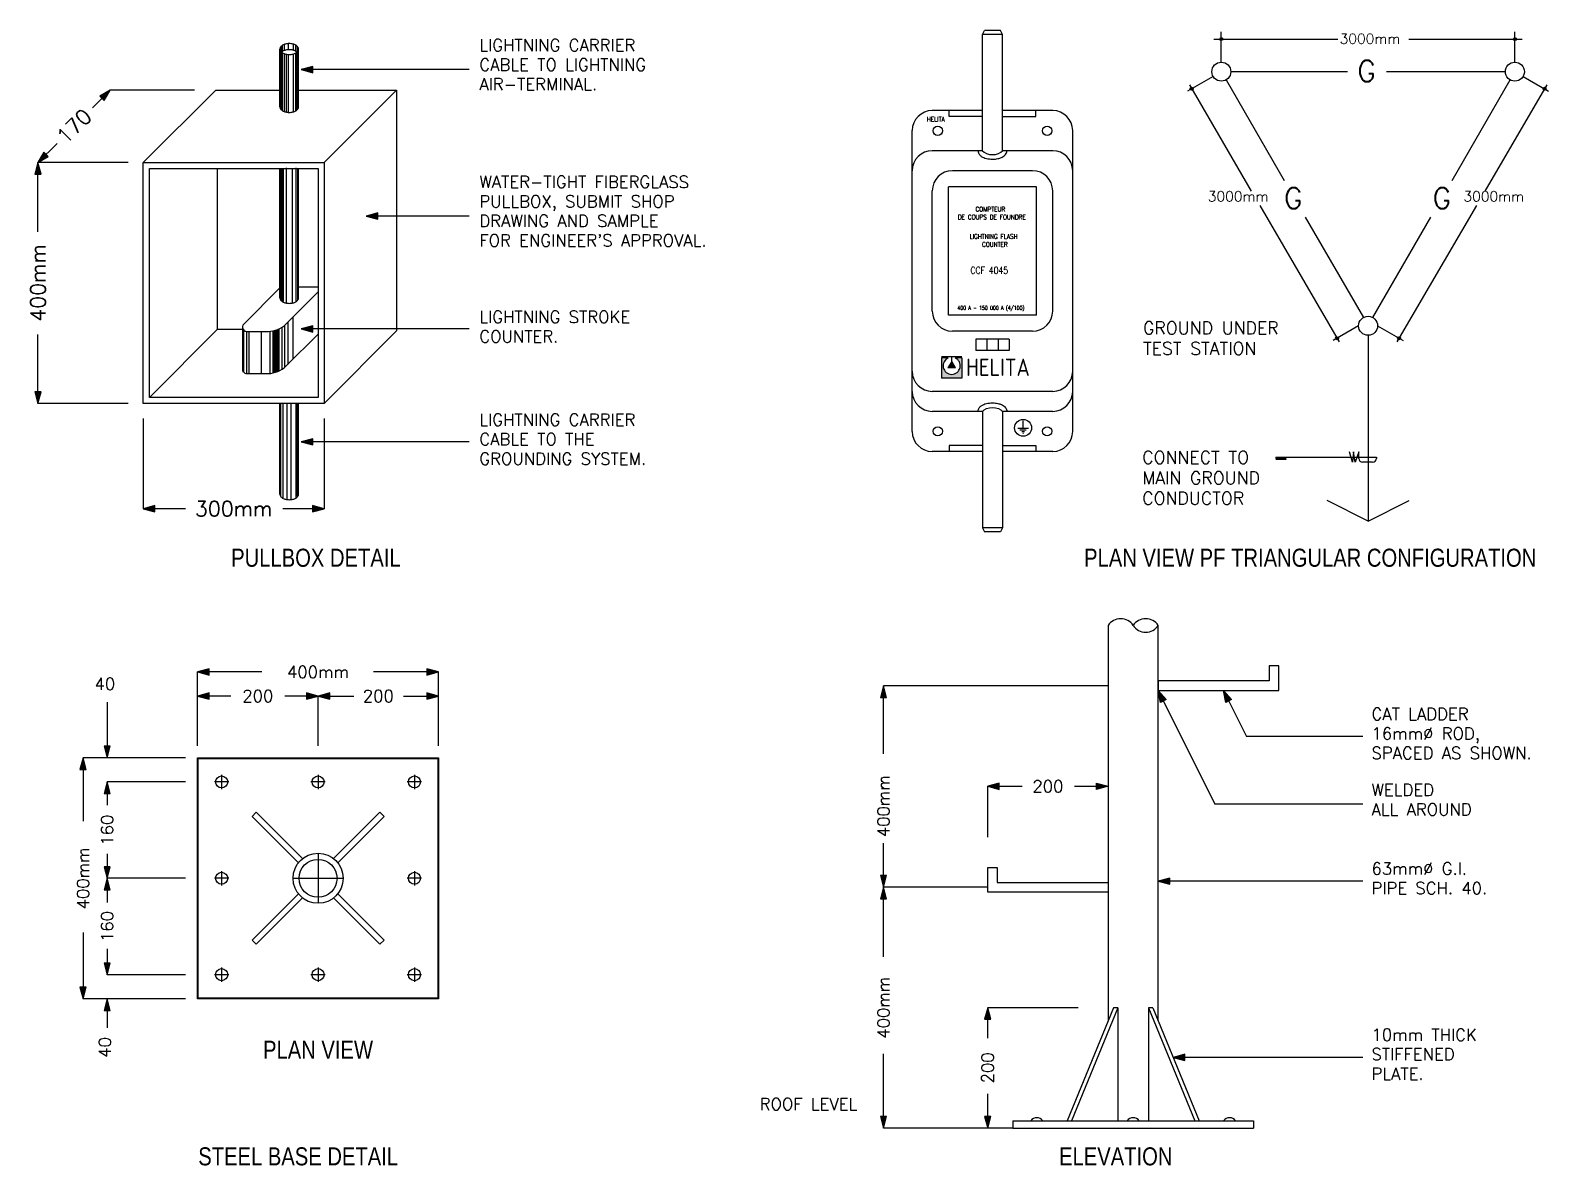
# Model space of a CAD drawing. Header units: inches. Extents: x 43476 to 109388, y -366 to 63191.
# Drawn here: x 43476 to 68677, y 43618 to 62469 of the extents above; entities that cross this region are included whole.
import ezdxf
from ezdxf.enums import TextEntityAlignment as Align

# ---------------------------------------------------------------- set-up
doc = ezdxf.new("R2010")
doc.units = ezdxf.units.IN
doc.header["$MEASUREMENT"] = 0
doc.layers.get('0').update_dxf_attribs({"true_color": 0xc2ced6})
for name, color, linetype in [('4', 4, 'Continuous'), ('COUT', 4, 'Continuous'), ('DETAIL', 7, 'Continuous'), ('HATCH', 8, 'Continuous'), ('KIDLAT', 1, 'Continuous'), ('OBJECT', 7, 'Continuous'), ('PT', 7, 'Continuous')]:
    doc.layers.add(name, color=color, linetype=linetype)
doc.layers.add('text', color=2, linetype='Continuous', lineweight=0)
doc.styles.add('BOLD', font='sanss___.ttf')
doc.styles.add('RomanS', font='romans.shx')
doc.styles.add('style1', font='architxt.shx')

msp = doc.modelspace()

# ---------------------------------------------------------------- hatches: boundary and pattern name
at = {"layer": 'text'}
for points in [[(58709.7, 57029.7), (58601.9, 57029.7), (58601.9, 56696.1), (58935.5, 56696.1), (58935.5, 57029.7), (58827.7, 57029.7, -4.6194093)], [(58768.7, 56971.6), (58706.5, 56864), (58830.9, 56864)]]:
    msp.add_hatch(color=3, dxfattribs=at).paths.add_polyline_path(points)

# ---------------------------------------------------------------- linework, layer by layer
at = {"color": 3}
for p, q in [((60111.7, 60138.1), (58779.7, 60138.1)), ((58446.7, 57807.1), (58446.7, 59805.1)), ((60178.3, 59871.7), (58713.1, 59871.7)), ((58713.1, 57740.5), (58713.1, 59871.7)), ((60178.3, 57740.5), (60178.3, 59871.7)), ((60444.7, 57807.1), (60444.7, 59805.1)), ((60178.3, 57740.5), (58713.1, 57740.5)), ((60111.7, 57474.1), (58779.7, 57474.1))]:
    msp.add_line(p, q, dxfattribs=at)
for centre, start, end in [((58779.7, 59805.1), 90, 180), ((60111.7, 59805.1), 0, 90), ((58779.7, 57807.1), 180, 270), ((60111.7, 57807.1), 270, 0)]:
    msp.add_arc(centre, 333, start, end, dxfattribs=at)
at = {"layer": '4'}
for p, q in [((59279.2, 61137.1), (58446.7, 61137.1)), ((58725.8, 61037.2), (58725.8, 61137.1)), ((59279.2, 61037.2), (58725.8, 61037.2)), ((60444.7, 61137.1), (59612.2, 61137.1)), ((59612.2, 61037.2), (60165.6, 61037.2)), ((60165.6, 61037.2), (60165.6, 61137.1)), ((58113.7, 55809.1), (58113.7, 60804.1)), ((60777.7, 55809.1), (60777.7, 60804.1)), ((59279.2, 60471.1), (58446.7, 60471.1)), ((60444.7, 60471.1), (59612.2, 60471.1)), ((59167.7, 57340), (59167.7, 57154.6)), ((59353, 57340), (59167.7, 57340)), ((59538.3, 57340), (59353, 57340)), ((59353, 57340), (59353, 57154.6)), ((59723.7, 57340), (59538.3, 57340)), ((59538.3, 57340), (59538.3, 57154.6)), ((59723.7, 57340), (59723.7, 57154.6)), ((59353, 57154.6), (59167.7, 57154.6)), ((59538.3, 57154.6), (59353, 57154.6)), ((59723.7, 57154.6), (59538.3, 57154.6)), ((60444.7, 56475.1), (58446.7, 56475.1)), ((59279.2, 56142.1), (58446.7, 56142.1)), ((60444.7, 56142.1), (59612.2, 56142.1)), ((59279.2, 55476.1), (58446.7, 55476.1)), ((59279.2, 55576), (58725.8, 55576)), ((59612.2, 55576), (60165.6, 55576)), ((60444.7, 55476.1), (59612.2, 55476.1)), ((60165.6, 55576), (60165.6, 55476.1))]:
    msp.add_line(p, q, dxfattribs=at)
for centre, start, end in [((58446.7, 60804.1), 90, 180), ((60444.7, 60804.1), 0, 90), ((58446.7, 60138.1), 90, 180), ((60444.7, 60138.1), 0, 90), ((58446.7, 56808.1), 180, 270), ((60444.7, 56808.1), 270, 0), ((58446.7, 56475.1), 180, 270), ((60444.7, 56475.1), 270, 0), ((58446.7, 55809.1), 180, 270), ((60444.7, 55809.1), 270, 0)]:
    msp.add_arc(centre, 333, start, end, dxfattribs=at)
for points in [[(59208, 60471.1), (59208, 60470.3), (59208, 60469.5), (59208, 60468.4), (59208, 60468), (59208, 60467.5), (59208, 60457.1), (59209.7, 60446.7), (59216, 60427.7), (59220.4, 60419.1), (59230.6, 60404), (59236.3, 60397.4), (59253.7, 60380.7), (59266.1, 60372.4), (59292.5, 60358.3), (59306.5, 60352.7), (59335.9, 60343.3), (59351.4, 60339.6), (59401.5, 60330.9), (59438, 60329), (59501.4, 60332.7), (59528.5, 60336.7), (59572, 60348), (59589.2, 60354.1), (59617.9, 60368), (59629.7, 60375.2), (59649.3, 60391.3), (59657.4, 60399.5), (59670.2, 60417.6), (59675.2, 60427.1), (59682, 60448.1), (59683.7, 60459.6), (59683.3, 60471.1)], [(59208, 56142.1), (59208, 56142.9), (59208, 56143.7), (59208, 56144.9), (59208, 56145.3), (59208, 56145.7), (59208, 56156.1), (59209.7, 56166.5), (59216, 56185.5), (59220.4, 56194.1), (59230.6, 56209.2), (59236.3, 56215.8), (59253.7, 56232.5), (59266.1, 56240.8), (59292.5, 56254.9), (59306.5, 56260.5), (59335.9, 56269.9), (59351.4, 56273.6), (59401.5, 56282.3), (59438, 56284.3), (59501.4, 56280.5), (59528.5, 56276.5), (59572, 56265.2), (59589.2, 56259.1), (59617.9, 56245.2), (59629.7, 56238), (59649.3, 56221.9), (59657.4, 56213.7), (59670.2, 56195.6), (59675.2, 56186.2), (59682, 56165.1), (59683.7, 56153.6), (59683.3, 56142.1)]]:
    msp.add_open_spline(points, degree=3, knots=[6.2678098, 6.2678098, 6.2678098, 6.2678098, 6.2779301, 6.2779301, 6.2831853, 6.2831853, 6.2831853, 6.4184835, 6.4184835, 6.5537816, 6.5537816, 6.6890798, 6.6890798, 6.9437863, 6.9437863, 7.1984929, 7.1984929, 7.4531994, 7.4531994, 7.9949555, 7.9949555, 8.416694, 8.416694, 8.7211852, 8.7211852, 8.9588481, 8.9588481, 9.1416026, 9.1416026, 9.2916515, 9.2916515, 9.4401493, 9.4401493, 9.4401493, 9.4401493], dxfattribs=at)
at = {"layer": 'COUT'}
for p, q in [((65419.2, 55298.3), (65371.2, 55469.3)), ((65437.2, 55469.3), (65419.2, 55298.3)), ((65467.3, 55298.3), (65437.2, 55469.3)), ((65525.2, 55468.4), (65467.3, 55298.3)), ((65525.2, 55361.5), (65525.2, 55468.4)), ((65755.1, 55297.3), (65589.3, 55297.3)), ((65819.3, 55382.8), (65819.3, 55361.5))]:
    msp.add_line(p, q, dxfattribs=at)
for points in [[(63121.8, 62324), (65177.3, 62324)], [(63244.2, 61941.1), (63244.2, 62444.9)], [(66356.1, 62324), (68238.6, 62324)], [(68116.6, 61941.1), (68116.6, 62444.9)], [(63107.3, 61704), (62683.6, 61459.4)], [(62714.7, 61562.1), (63741.3, 59801.3)], [(68646, 61562.1), (67619.4, 59801.3)], [(68253.5, 61704), (68677.2, 61459.4)], [(63882.6, 59559), (65202.1, 57295.9)], [(67478.1, 59559), (66158.6, 57295.9)], [(65522.3, 57563.4), (65098.7, 57318.7)], [(65838.4, 57563.4), (66262.1, 57318.7)], [(64146.5, 55382.8), (65819.3, 55382.8)]]:
    msp.add_lwpolyline(points, dxfattribs=at)
for centre in [(63244.2, 62324), (68116.6, 62324), (62751.7, 61498.7), (68609.1, 61498.7), (65166.1, 57357.7), (66194.7, 57357.7)]:
    msp.add_circle(centre, 25.2, dxfattribs=at)
for centre, start, end in [((65589.3, 55361.5), 180, 270), ((65755.1, 55361.5), 270, 0)]:
    msp.add_arc(centre, 64.2, start, end, dxfattribs=at)
at = {"layer": 'DETAIL'}
for points in [[(65336.7, 61783), (63402.2, 61783)], [(67958.6, 61783), (65985.1, 61783)], [(63323.2, 61646.1), (64287, 59976.8)], [(67073.8, 59976.8), (68037.6, 61646.1)], [(64637.6, 59369.6), (65601.4, 57700.2)], [(65759.4, 57700.2), (66723.2, 59369.6)], [(65680.4, 57405.3), (65680.4, 54320.7)], [(65680.4, 54320.7), (65000.2, 54661.6)], [(65680.4, 54320.7), (66360.6, 54661.6)]]:
    msp.add_lwpolyline(points, dxfattribs=at)
for centre in [(63244.2, 61783), (68116.6, 61783), (65680.4, 57563.4)]:
    msp.add_circle(centre, 158, dxfattribs=at)
at = {"layer": 'HATCH', "color": 3}
for p, q in [((58709.7, 57029.7), (58601.9, 57029.7)), ((58601.9, 57029.7), (58601.9, 56696.1)), ((58935.5, 57029.7), (58827.7, 57029.7)), ((58935.5, 57029.7), (58935.5, 56696.1)), ((58935.5, 56696.1), (58601.9, 56696.1)), ((59953.9, 55865.5), (59953.9, 55984)), ((59865.9, 55865.5), (60041.8, 55865.5)), ((59901.6, 55837), (60006.1, 55837)), ((59931.3, 55806.2), (59976.4, 55806.2)), ((59947.9, 55782.5), (59959.8, 55782.5))]:
    msp.add_line(p, q, dxfattribs=at)
at = {"layer": 'HATCH'}
msp.add_line((58725.8, 55576), (58725.8, 55476.1), dxfattribs=at)
at = {"layer": 'HATCH', "color": 3}
for centre, radius in [((58538, 60801.9), 76.9), ((60353.3, 60801.9), 76.9), ((59953.9, 55869.3), 140.2), ((58538, 55811.3), 76.9), ((60353.3, 55811.3), 76.9)]:
    msp.add_circle(centre, radius, dxfattribs=at)
msp.add_arc((58768.7, 56899.9), 142.6, 114.42958, 65.57042, dxfattribs=at)
at = {"layer": 'KIDLAT', "color": 8}
for p, q in [((47760.6, 62146.8), (47760.6, 62248.4)), ((47628.8, 61163.7), (47628.8, 62191.9)), ((47640.5, 61150.2), (47640.5, 62205.3)), ((47658.1, 62117.8), (47658.1, 62219.4)), ((47659.5, 61135.2), (47659.5, 62096.7)), ((47693.2, 62134.7), (47693.2, 62236.3)), ((47693.2, 61119.3), (47693.2, 62080.7)), ((47726.5, 61110.9), (47726.5, 62072.4)), ((47760.6, 61107.2), (47760.6, 62068.6)), ((47844.1, 62137.1), (47844.1, 62238.7)), ((47844.1, 61116.9), (47844.1, 62078.3)), ((47880.7, 62121.4), (47880.7, 62223)), ((47880.7, 61132.6), (47880.7, 62094.1)), ((47889.1, 61137.8), (47889.1, 62099.3)), ((47908.6, 61154.7), (47908.6, 62200.8)), ((47920.3, 61170.2), (47920.3, 62185.4)), ((50761.9, 61817.7), (47972.9, 61817.7)), ((44507.6, 61182.3), (44802.7, 61477.4)), ((46199.1, 61477.4), (44802.7, 61477.4)), ((43600.6, 60275.3), (43917.9, 60592.6)), ((43600.6, 59122.1), (43600.6, 60275.3)), ((45100.6, 60275.3), (43600.6, 60275.3)), ((46582, 57506.7), (46582, 60175.3)), ((47637.4, 57982.7), (47637.4, 60175.3)), ((47659.5, 57964.5), (47659.5, 60175.3)), ((47676.9, 57964.5), (47676.9, 60175.3)), ((47726.5, 57940.2), (47726.5, 60184.8)), ((47828.7, 57942.2), (47828.7, 60175.3)), ((47889.1, 57967.1), (47889.1, 60184.8)), ((47912.7, 57988.8), (47912.7, 60175.3)), ((50761.9, 59386.4), (49050, 59386.4)), ((45450.6, 56375.3), (46582, 57506.7)), ((46582, 57506.7), (46997.7, 57506.7)), ((47005.9, 56793.4), (47005.9, 57493.4)), ((47020.4, 56793.4), (47020.4, 57493.4)), ((47066.3, 56771.3), (47066.3, 57471.3)), ((47109.7, 56776.4), (47109.7, 57476.4)), ((47309, 57475.5), (47309, 56775.5)), ((47448.2, 57472.4), (47448.2, 56779.8)), ((47501.2, 57479.6), (47501.2, 56785.6)), ((47523.9, 57484.8), (47523.9, 56793)), ((47540.2, 57493), (47540.2, 56793)), ((47551.9, 57493), (47551.9, 56793)), ((47568.2, 57493), (47568.2, 56793)), ((47589, 57512.9), (47589, 56812.9)), ((47599.2, 57511.6), (47599.2, 56825.6)), ((47651.9, 57540.5), (47651.9, 56840.5)), ((47693.5, 57570.8), (47693.5, 56870.8)), ((47751.6, 57626.3), (47751.6, 56918.5)), ((47832.7, 57707.4), (47832.7, 57007.4)), ((50761.9, 57511.6), (47972.9, 57511.6)), ((43600.6, 56275.3), (43600.6, 57418.6)), ((45100.6, 56275.3), (43600.6, 56275.3)), ((47633.9, 54726.4), (47633.9, 56275.3)), ((47673.6, 54696.7), (47673.6, 56275.3)), ((47736.4, 54678.5), (47736.4, 56275.3)), ((47805.8, 54678.2), (47805.8, 56275.3)), ((47886, 54711.4), (47886, 56275.3)), ((47909.1, 54736.1), (47909.1, 56275.3)), ((45350.6, 56025.3), (45350.6, 54525.3)), ((48350.6, 56025.3), (48350.6, 54525.3)), ((50761.9, 55636.8), (47972.9, 55636.8)), ((46049.3, 54525.3), (45350.6, 54525.3)), ((48350.6, 54525.3), (47668.4, 54525.3)), ((47315.6, 51816, 1000), (46250.7, 51816, 1000)), ((46250.7, 50589.5, 1000), (46250.7, 51816, 1000)), ((50250.7, 51816, 1000), (49169, 51816, 1000)), ((50250.7, 50589.5, 1000), (50250.7, 51816, 1000)), ((46805.4, 51416, 1000), (46250.7, 51416, 1000)), ((48250.7, 51416, 1000), (47700.9, 51416, 1000)), ((48250.7, 51416, 1000), (48846.2, 51416, 1000)), ((48250.7, 50589.5, 1000), (48250.7, 51416, 1000)), ((49668.8, 51416, 1000), (50250.7, 51416, 1000)), ((57637, 50458.4, 1000), (57637, 51587.2, 1000)), ((61366, 51587.2, 1000), (57637, 51587.2, 1000)), ((62196, 51507.2, 1000), (63134.7, 49620.1, 1000)), ((63282, 51507.2, 1000), (63662.9, 50741.5, 1000)), ((44750, 51313, 1000), (44750, 50389.5, 1000)), ((65594.5, 50741.5, 1000), (63662.9, 50741.5, 1000)), ((44350, 50389.5, 1000), (44350, 49340.5, 1000)), ((46050.7, 50389.5, 1000), (44350, 50389.5, 1000)), ((46050.7, 49989.5, 1000), (44750, 49989.5, 1000)), ((65594.5, 49620.1, 1000), (63134.7, 49620.1, 1000)), ((57637, 48241.4, 1000), (57637, 48975, 1000)), ((44750, 48794.4, 1000), (44750, 48389.5, 1000)), ((44750, 48389.5, 1000), (44750, 47987.5, 1000)), ((46050.7, 48389.5, 1000), (44750, 48389.5, 1000)), ((57637, 47085.6, 1000), (57637, 48241.4, 1000)), ((59366, 48241.4, 1000), (57637, 48241.4, 1000)), ((65594.5, 48342.1, 1000), (62196, 48342.1, 1000)), ((44350, 47489.6, 1000), (44350, 46389.5, 1000)), ((44750, 47221.2, 1000), (44750, 46789.5, 1000)), ((46050.7, 46789.5, 1000), (44750, 46789.5, 1000)), ((46050.7, 46389.5, 1000), (44350, 46389.5, 1000)), ((44750, 46389.5, 1000), (44750, 45905.8, 1000)), ((59366, 45736.1, 1000), (59366, 46241.4, 1000)), ((57637, 44241.4, 1000), (57637, 45476.7, 1000)), ((65594.5, 45415, 1000), (62445.9, 45415, 1000)), ((59366, 44241.4, 1000), (59366, 44811.7, 1000))]:
    msp.add_line(p, q, dxfattribs=at)
at = {"layer": 'KIDLAT'}
for p, q in [((47617.4, 61197.1), (47617.4, 62158.5)), ((47927.4, 61197.1), (47927.4, 62158.5)), ((45350.6, 60275.3), (46552.7, 61477.4)), ((46552.7, 61477.4), (47617.4, 61477.4)), ((47927.4, 61477.4), (49552.7, 61477.4)), ((48350.6, 60275.3), (49552.7, 61477.4)), ((49552.7, 61477.4), (49552.7, 57477.4)), ((47617.4, 58026.3), (47617.4, 60175.3)), ((47927.4, 58026.3), (47927.4, 60175.3)), ((47617.4, 58192.1), (47016.6, 57591.3)), ((47716.6, 57591.3), (48250.6, 58125.3)), ((48250.6, 58206.7), (47927.4, 58206.7)), ((46997.7, 57553), (46997.7, 56831.3)), ((47066.3, 57471.3), (47426.9, 57471.3)), ((47576.9, 57502), (47576.9, 56802)), ((49552.7, 57477.4), (48350.6, 56275.3)), ((47716.6, 56891.3), (48250.6, 57425.3)), ((47066.3, 56771.3), (47426.9, 56771.3)), ((47617.4, 54766.3), (47617.4, 56275.3)), ((47927.4, 54766.3), (47927.4, 56275.3)), ((61366, 52587.2, 1000), (61366, 46025.5, 1000)), ((62196, 46025.5, 1000), (62196, 52587.2, 1000)), ((44750, 49989.5, 1000), (44750, 49605.4, 1000)), ((46770.7, 49989.5, 1000), (46530.7, 49989.5, 1000)), ((46650.7, 50109.5, 1000), (46650.7, 49869.5, 1000)), ((48370.7, 49989.5, 1000), (48130.7, 49989.5, 1000)), ((48250.7, 50109.5, 1000), (48250.7, 49869.5, 1000)), ((49970.7, 49989.5, 1000), (49730.7, 49989.5, 1000)), ((49850.7, 50109.5, 1000), (49850.7, 49869.5, 1000)), ((59366, 49917.2, 1000), (59937.9, 49917.2, 1000)), ((59366, 49071.4, 1000), (59366, 49917.2, 1000)), ((60806.9, 49917.2, 1000), (61366, 49917.2, 1000)), ((47154.7, 49414.8, 1000), (47225.4, 49485.5, 1000)), ((47924.1, 48645.4, 1000), (47154.7, 49414.8, 1000)), ((47994.8, 48716.1, 1000), (47225.4, 49485.5, 1000)), ((48506.7, 48716.1, 1000), (49276, 49485.5, 1000)), ((48577.4, 48645.4, 1000), (49346.7, 49414.8, 1000)), ((49276, 49485.5, 1000), (49346.7, 49414.8, 1000)), ((48250.7, 48804.5, 1000), (48250.7, 47974.5, 1000)), ((46770.7, 48389.5, 1000), (46530.7, 48389.5, 1000)), ((46650.7, 48509.5, 1000), (46650.7, 48269.5, 1000)), ((47835.7, 48389.5, 1000), (48665.7, 48389.5, 1000)), ((49970.7, 48389.5, 1000), (49730.7, 48389.5, 1000)), ((49850.7, 48509.5, 1000), (49850.7, 48269.5, 1000)), ((47924.1, 48133.5, 1000), (47154.7, 47364.2, 1000)), ((47994.8, 48062.8, 1000), (47225.4, 47293.4, 1000)), ((48506.7, 48062.8, 1000), (49276, 47293.4, 1000)), ((48577.4, 48133.5, 1000), (49346.7, 47364.2, 1000)), ((47154.7, 47364.2, 1000), (47225.4, 47293.4, 1000)), ((49346.7, 47364.2, 1000), (49276, 47293.4, 1000)), ((46650.7, 46909.5, 1000), (46650.7, 46669.5, 1000)), ((48250.7, 46909.5, 1000), (48250.7, 46669.5, 1000)), ((49850.7, 46909.5, 1000), (49850.7, 46669.5, 1000)), ((46770.7, 46789.5, 1000), (46530.7, 46789.5, 1000)), ((48370.7, 46789.5, 1000), (48130.7, 46789.5, 1000)), ((49970.7, 46789.5, 1000), (49730.7, 46789.5, 1000)), ((60866, 46241.4, 1000), (59366, 46241.4, 1000)), ((61454.4, 46241.4, 1000), (60685, 44361.4, 1000)), ((61525.1, 46241.4, 1000), (60755.7, 44361.4, 1000)), ((61525.1, 46241.4, 1000), (61454.4, 46241.4, 1000)), ((61525.1, 46241.4, 1000), (61525.1, 44361.4, 1000)), ((62037, 46241.4, 1000), (62037, 44361.4, 1000)), ((62037, 46241.4, 1000), (62806.3, 44361.4, 1000)), ((62107.7, 46241.4, 1000), (62037, 46241.4, 1000)), ((62107.7, 46241.4, 1000), (62877, 44361.4, 1000)), ((59781, 44361.4, 1000), (59781, 44241.4, 1000)), ((59781, 44361.4, 1000), (63781, 44361.4, 1000)), ((63781, 44361.4, 1000), (63781, 44241.4, 1000)), ((59781, 44241.4, 1000), (57637, 44241.4, 1000)), ((59781, 44241.4, 1000), (63781, 44241.4, 1000))]:
    msp.add_line(p, q, dxfattribs=at)
msp.add_lwpolyline([(47772.4, 62068.4, 0.0591746), (47834.6, 62075.8, 0.072727), (47882, 62094.8, 0.1066908), (47917.3, 62127, 0.1559517), (47927.4, 62158.5, 0.1559517), (47917.3, 62190.1, 0.1066908), (47882, 62222.3, 0.072727), (47834.6, 62241.3, 0.0591746), (47772.4, 62248.7, 0.0591746), (47710.1, 62241.3, 0.072727), (47662.8, 62222.3, 0.1066908), (47627.4, 62190.1, 0.1559517), (47617.4, 62158.5, 0.1559517), (47627.4, 62127, 0.1066908), (47662.8, 62094.8, 0.072727), (47710.1, 62075.8, 0.0591746)], format="xyb", close=True, dxfattribs=at)
for points in [[(47899.9, 62107.7, 0.0489624), (47882, 62120.7, 0.072727), (47834.6, 62139.7, 0.0591746), (47772.4, 62147.1, 0.0591746), (47710.1, 62139.7, 0.072727), (47662.8, 62120.7, 0.0489624), (47644.8, 62107.7, 0.0489624)], [(47617.4, 61197.1, 0.1559517), (47627.4, 61165.5, 0.1066908), (47662.8, 61133.3, 0.072727), (47710.1, 61114.3, 0.0591746), (47772.4, 61106.9, 0.0591746), (47834.6, 61114.3, 0.072727), (47882, 61133.3, 0.1066908), (47917.3, 61165.5, 0.1559517), (47927.4, 61197.1)], [(47617.4, 58026.3, 0.1559517), (47627.4, 57994.8, 0.1066908), (47662.8, 57962.6, 0.072727), (47710.1, 57943.6, 0.0591746), (47772.4, 57936.2, 0.0591746), (47834.6, 57943.6, 0.072727), (47882, 57962.6, 0.1066908), (47917.3, 57994.8, 0.1559517), (47927.4, 58026.3)], [(47617.4, 54766.3, 0.1559517), (47627.4, 54734.7, 0.1066908), (47662.8, 54702.5, 0.072727), (47710.1, 54683.5, 0.0591746), (47772.4, 54676.1, 0.0591746), (47834.6, 54683.5, 0.072727), (47882, 54702.5, 0.1066908), (47917.3, 54734.7, 0.1559517), (47927.4, 54766.3)]]:
    msp.add_lwpolyline(points, format="xyb", dxfattribs=at)
for points in [[(47972.9, 61817.7), (48166.1, 61766), (48166.1, 61869.5)], [(44802.7, 61477.4), (44629.5, 61377.4), (44702.7, 61304.2)], [(43600.6, 60275.3), (43548.8, 60082.1), (43652.4, 60082.1)], [(43600.6, 60275.3), (43773.8, 60375.3), (43700.6, 60448.5)], [(45350.6, 60275.3), (48350.6, 60275.3), (48350.6, 56275.3), (45350.6, 56275.3)], [(49050, 59386.4), (49243.2, 59334.7), (49243.2, 59438.2)], [(47972.9, 57511.6), (48166.1, 57459.8), (48166.1, 57563.4)], [(43600.6, 56275.3), (43652.4, 56468.5), (43548.8, 56468.5)], [(47972.9, 55636.8), (48166.1, 55585), (48166.1, 55688.5)], [(45350.6, 54525.3), (45543.8, 54473.5), (45543.8, 54577.1)], [(48350.6, 54525.3), (48157.4, 54577.1), (48157.4, 54473.5)]]:
    msp.add_lwpolyline(points, close=True, dxfattribs=at)
at = {"layer": 'KIDLAT', "color": 8}
msp.add_lwpolyline([(45450.6, 60175.3), (48250.6, 60175.3), (48250.6, 56375.3), (45450.6, 56375.3)], close=True, dxfattribs=at)
at = {"layer": 'KIDLAT', "elevation": 1000}
for points in [[(62196, 51667.2), (62196, 51507.2), (64196, 51507.2), (64196, 51917.2), (64036, 51917.2), (64036, 51667.2)], [(46250.7, 51816), (46443.9, 51764.3), (46443.9, 51867.8)], [(50250.7, 51816), (50057.5, 51867.8), (50057.5, 51764.3)], [(46250.7, 51416), (46443.9, 51364.3), (46443.9, 51467.8)], [(48250.7, 51416), (48057.5, 51467.8), (48057.5, 51364.3)], [(48250.7, 51416), (48443.9, 51364.3), (48443.9, 51467.8)], [(50250.7, 51416), (50057.5, 51467.8), (50057.5, 51364.3)], [(57637, 51587.2), (57585.2, 51394.1), (57688.8, 51394.1)], [(62196, 51507.2), (62328.4, 51357.3), (62235.7, 51311.2)], [(63282, 51507.2), (63414.4, 51357.3), (63321.7, 51311.2)], [(44750, 50389.5), (44801.8, 50582.6), (44698.3, 50582.6)], [(44350, 50389.5), (44298.3, 50196.3), (44401.8, 50196.3)], [(46250.7, 50389.5), (50250.7, 50389.5), (50250.7, 46389.5), (46250.7, 46389.5)], [(46260.7, 50379.5), (50240.7, 50379.5), (50240.7, 46399.5), (46260.7, 46399.5)], [(44750, 49989.5), (44698.3, 49796.3), (44801.8, 49796.3)], [(59366, 49917.2), (59559.2, 49865.5), (59559.2, 49969)], [(61366, 49917.2), (61172.8, 49865.5), (61172.8, 49969)], [(44750, 48389.5), (44801.8, 48582.6), (44698.3, 48582.6)], [(44750, 48389.5), (44698.3, 48196.3), (44801.8, 48196.3)], [(57637, 48241.4), (57688.8, 48434.5), (57585.2, 48434.5)], [(61366, 48321.4), (61366, 48161.4), (59366, 48161.4), (59366, 48571.4), (59526, 48571.4), (59526, 48321.4)], [(62196, 48342.1), (62389.2, 48290.4), (62389.2, 48393.9)], [(57637, 48241.4), (57585.2, 48048.2), (57688.8, 48048.2)], [(44750, 46789.5), (44801.8, 46982.6), (44698.3, 46982.6)], [(44350, 46389.5), (44401.8, 46582.6), (44298.3, 46582.6)], [(44750, 46389.5), (44698.3, 46196.3), (44801.8, 46196.3)], [(59366, 46241.4), (59314.3, 46048.2), (59417.8, 46048.2)], [(62445.9, 45415), (62639.1, 45363.2), (62639.1, 45466.7)], [(57637, 44241.4), (57688.8, 44434.5), (57585.2, 44434.5)], [(59366, 44241.4), (59417.8, 44434.5), (59314.3, 44434.5)]]:
    msp.add_lwpolyline(points, close=True, dxfattribs=at)
at = {"layer": 'KIDLAT'}
for centre, radius in [((46650.7, 49989.5, 1000), 100), ((48250.7, 49989.5, 1000), 100), ((49850.7, 49989.5, 1000), 100), ((48250.7, 48389.5, 1000), 415), ((48250.7, 48389.5, 1000), 315), ((46650.7, 48389.5, 1000), 100), ((49850.7, 48389.5, 1000), 100), ((46650.7, 46789.5, 1000), 100), ((48250.7, 46789.5, 1000), 100), ((49850.7, 46789.5, 1000), 100)]:
    msp.add_circle(centre, radius, dxfattribs=at)
for centre, radius, start, end in [((47067.8, 57542.2), 70.9, 136.19423, 171.21526), ((47067.8, 57542.2), 70.9, 188.78474, 268.80577), ((47415.2, 57909), 437.9, 271.52101, 313.47899), ((47067.8, 56842.2), 70.9, 171.21526, 268.80577), ((47415.2, 57209), 437.9, 271.52101, 313.47899), ((61573.5, 52451.9, 1000), 247.7, 33.10827, 146.89173), ((61988.5, 52451.9, 1000), 247.7, 33.10827, 146.89173), ((61988.5, 52722.6, 1000), 247.7, 213.10827, 326.89173), ((60181, 44294.2, 1000), 120.5, 33.89929, 146.10071), ((61781, 44294.2, 1000), 120.5, 33.89929, 146.10071), ((63381, 44294.2, 1000), 120.5, 33.89929, 146.10071)]:
    msp.add_arc(centre, radius, start, end, dxfattribs=at)
for points in [[(48166.1, 61869.5), (48166.1, 61766), (47972.9, 61817.7)], [(44702.7, 61304.2), (44629.5, 61377.4), (44802.7, 61477.4)], [(43600.6, 60275.3), (43548.8, 60082.1), (43652.4, 60082.1)], [(43700.6, 60448.5), (43773.8, 60375.3), (43600.6, 60275.3)], [(43700.6, 60448.5), (43773.8, 60375.3), (43600.6, 60275.3)], [(49243.2, 59438.2), (49243.2, 59334.7), (49050, 59386.4)], [(48166.1, 57563.4), (48166.1, 57459.8), (47972.9, 57511.6)], [(43548.8, 56468.5), (43652.4, 56468.5), (43600.6, 56275.3)], [(48166.1, 55688.5), (48166.1, 55585), (47972.9, 55636.8)], [(45543.8, 54577.1), (45543.8, 54473.5), (45350.6, 54525.3)], [(48157.4, 54473.5), (48157.4, 54577.1), (48350.6, 54525.3)], [(46443.9, 51867.8, 1000), (46443.9, 51764.3, 1000), (46250.7, 51816, 1000)], [(50057.5, 51764.3, 1000), (50057.5, 51867.8, 1000), (50250.7, 51816, 1000)], [(46443.9, 51467.8, 1000), (46443.9, 51364.3, 1000), (46250.7, 51416, 1000)], [(48057.5, 51364.3, 1000), (48057.5, 51467.8, 1000), (48250.7, 51416, 1000)], [(48443.9, 51467.8, 1000), (48443.9, 51364.3, 1000), (48250.7, 51416, 1000)], [(50057.5, 51364.3, 1000), (50057.5, 51467.8, 1000), (50250.7, 51416, 1000)], [(57688.8, 51394.1, 1000), (57585.2, 51394.1, 1000), (57637, 51587.2, 1000)], [(62235.7, 51311.2, 1000), (62328.4, 51357.3, 1000), (62196, 51507.2, 1000)], [(63321.7, 51311.2, 1000), (63414.4, 51357.3, 1000), (63282, 51507.2, 1000)], [(44698.3, 50582.6, 1000), (44801.8, 50582.6, 1000), (44750, 50389.5, 1000)], [(44401.8, 50196.3, 1000), (44298.3, 50196.3, 1000), (44350, 50389.5, 1000)], [(44801.8, 49796.3, 1000), (44698.3, 49796.3, 1000), (44750, 49989.5, 1000)], [(59559.2, 49969, 1000), (59559.2, 49865.5, 1000), (59366, 49917.2, 1000)], [(61172.8, 49969, 1000), (61172.8, 49865.5, 1000), (61366, 49917.2, 1000)], [(44698.3, 48582.6, 1000), (44801.8, 48582.6, 1000), (44750, 48389.5, 1000)], [(44801.8, 48196.3, 1000), (44698.3, 48196.3, 1000), (44750, 48389.5, 1000)], [(57585.2, 48434.5, 1000), (57688.8, 48434.5, 1000), (57637, 48241.4, 1000)], [(62389.2, 48393.9, 1000), (62389.2, 48290.4, 1000), (62196, 48342.1, 1000)], [(57688.8, 48048.2, 1000), (57585.2, 48048.2, 1000), (57637, 48241.4, 1000)], [(44698.3, 46982.6, 1000), (44801.8, 46982.6, 1000), (44750, 46789.5, 1000)], [(44298.3, 46582.6, 1000), (44401.8, 46582.6, 1000), (44350, 46389.5, 1000)], [(44801.8, 46196.3, 1000), (44698.3, 46196.3, 1000), (44750, 46389.5, 1000)], [(59417.8, 46048.2, 1000), (59314.3, 46048.2, 1000), (59366, 46241.4, 1000)], [(62639.1, 45466.7, 1000), (62639.1, 45363.2, 1000), (62445.9, 45415, 1000)], [(57585.2, 44434.5, 1000), (57688.8, 44434.5, 1000), (57637, 44241.4, 1000)], [(59314.3, 44434.5, 1000), (59417.8, 44434.5, 1000), (59366, 44241.4, 1000)]]:
    msp.add_solid(points, dxfattribs=at)
at = {"layer": 'OBJECT', "color": 2}
for p, q in [((59279.2, 62402.5), (59311.3, 62469.1)), ((59612.2, 62402.5), (59279.2, 62402.5)), ((59279.2, 60471.1), (59279.2, 62402.5)), ((59580.1, 62469.1), (59311.3, 62469.1)), ((59612.2, 62402.5), (59580.1, 62469.1)), ((59612.2, 60471.1), (59612.2, 62402.5)), ((59279.2, 56142.1), (59279.2, 54210.7)), ((59612.2, 56142.1), (59612.2, 54210.7)), ((59612.2, 54210.7), (59279.2, 54210.7)), ((59279.2, 54210.7), (59311.3, 54144.1)), ((59612.2, 54210.7), (59580.1, 54144.1)), ((59580.1, 54144.1), (59311.3, 54144.1))]:
    msp.add_line(p, q, dxfattribs=at)
msp.add_ellipse((59445.7, 60518.9), major_axis=(183.5, 0), ratio=0.6197838, start_param=3.5757008, end_param=5.8490772, dxfattribs=at)
at = {"layer": 'OBJECT', "color": 2, "extrusion": (0, 0, -1)}
msp.add_ellipse((59445.7, 56094.3), major_axis=(-183.5, 0), ratio=0.6197838, start_param=0.4341081, end_param=2.7074845, dxfattribs=at)
at = {"layer": 'PT'}
for p, q in [((64315, 55343.2), (64146.5, 55343.2)), ((64146.8, 55382.8), (64146.8, 55362.5)), ((64146.8, 55362.5), (64315, 55362.5)), ((64315, 55362.5), (64315, 55343.2))]:
    msp.add_line(p, q, dxfattribs=at)
at = {"layer": 'text', "color": 3}
for p, q in [((58601.9, 57052), (58935.5, 57052)), ((58601.9, 57048.7), (58935.5, 57048.7)), ((58767, 56968.8), (58767, 57048.7)), ((58770.4, 56968.8), (58770.4, 57048.7))]:
    msp.add_line(p, q, dxfattribs=at)
msp.add_lwpolyline([(58768.7, 56971.6), (58830.9, 56864), (58706.5, 56864)], close=True, dxfattribs=at)

# ---------------------------------------------------------------- texts
at = {"layer": 'KIDLAT', "style": 'RomanS'}
for s, height, rotation, p in [('170', 250, 45, (44201.6, 60876.3)), ('400mm', 250, 90, (43600.6, 58275.3)), ('400mm', 200, 90, (57637, 49587.2, 1000)), ('160', 200, 90, (44750, 49189.5, 1000)), ('400mm', 200, 90, (44350, 48389.5, 1000)), ('160', 200, 90, (44750, 47589.5, 1000)), ('400mm', 200, 90, (57637, 46241.4, 1000)), ('40', 200, 90, (44712.8, 45581.4, 1000)), ('200', 200, 90, (59366, 45241.4, 1000))]:
    msp.add_text(s, height=height, rotation=rotation, dxfattribs=at).set_placement(p, align=Align.MIDDLE)
for s, height, p in [('300mm', 250, (46850.6, 54525.3)), ('400mm', 200, (48250.7, 51816, 1000)), ('40', 200, (44712.8, 51618.1, 1000)), ('200', 200, (47250.7, 51416, 1000)), ('200', 200, (49250.7, 51416, 1000)), ('200', 200, (60366, 49917.2, 1000))]:
    msp.add_text(s, height=height, dxfattribs=at).set_placement(p, align=Align.MIDDLE)
msp.add_text('ROOF LEVEL', height=200, dxfattribs=at).set_placement((55581.5, 44541.5, 1000))
at = {"layer": 'text', "style": 'RomanS'}
for s, height, p in [('LIGHTNING CARRIER', 200, (50928.5, 62123)), ('3000mm', 168, (65208.6, 62245.8)), ('CABLE TO LIGHTNING', 200, (50928.5, 61799.2)), ('G', 344, (65501.2, 61622)), ('AIR-TERMINAL.', 200, (50928.5, 61475.4)), ('WATER-TIGHT FIBERGLASS', 200, (50928.5, 59852.3)), ('PULLBOX, SUBMIT SHOP', 200, (50928.5, 59528.5)), ('3000mm', 168, (63019.9, 59628.2)), ('G', 344, (64283.1, 59512.1)), ('G', 344, (66750.2, 59512.1)), ('3000mm', 168, (67262.7, 59628.2)), ('DRAWING AND SAMPLE', 200, (50928.5, 59204.7)), ("FOR ENGINEER'S APPROVAL.", 200, (50928.5, 58880.9)), ('LIGHTNING STROKE', 200, (50928.5, 57611.1)), ('COUNTER.', 200, (50928.5, 57287.3)), ('GROUND UNDER', 210, (61944.8, 57422.4)), ('TEST STATION', 210, (61944.8, 57082.4)), ('LIGHTNING CARRIER', 200, (50928.5, 55904.5)), ('CABLE TO THE', 200, (50928.5, 55580.7)), ('GROUNDING SYSTEM.', 200, (50928.5, 55256.9)), ('CONNECT TO', 210, (61931.5, 55272.8)), ('MAIN GROUND', 210, (61931.5, 54932.8)), ('CONDUCTOR', 210, (61931.5, 54594.8)), ('CAT LADDER', 200, (65736.9, 51017.5, 1000)), ('16mm%%C ROD,', 200, (65736.9, 50693.7, 1000)), ('SPACED AS SHOWN.', 200, (65736.9, 50369.9, 1000)), ('WELDED', 200, (65736.9, 49756.8, 1000)), ('ALL AROUND', 200, (65736.9, 49433, 1000)), ('63mm%%C G.I.', 200, (65736.9, 48450.3, 1000)), ('PIPE SCH. 40.', 200, (65736.9, 48126.5, 1000)), ('10mm THICK', 200, (65736.9, 45692.5, 1000)), ('STIFFENED', 200, (65736.9, 45368.7, 1000)), ('PLATE.', 200, (65736.9, 45044.9, 1000))]:
    msp.add_text(s, height=height, dxfattribs=at).set_placement(p)
at = {"layer": 'text', "color": 3, "style": 'RomanS', "width": 0.8}
for s, height, p in [('HELITA', 78.05, (58355.9, 60954.4)), ('COMPTEUR', 78.05, (59163.6, 59460.4)), ('DE COUPS DE FOUNDRE', 78.047, (58870.8, 59329.2)), ('LIGHTNING FLASH', 78.047, (59066.2, 59007.9)), ('COUNTER', 78.05, (59272.6, 58876.7)), ('CCF 4045', 117.07, (59080.1, 58425.8)), ('400 A - 150 000 A (4/100)', 62.437, (58862.9, 57830))]:
    msp.add_text(s, height=height, dxfattribs=at).set_placement(p)
at = {"layer": 'text', "color": 3, "style": 'style1'}
msp.add_text('HELITA', height=287.71, dxfattribs=at).set_placement((59007.9, 56730.6))
at = {"layer": 'text', "color": 2, "style": 'BOLD', "width": 0.8}
for s, p in [('PULLBOX DETAIL', (48215.5, 53562.6)), ('PLAN VIEW PF TRIANGULAR CONFIGURATION', (64719.4, 53562.6)), ('PLAN VIEW', (48250.7, 45392.7, 1000)), ('STEEL BASE DETAIL', (47920.5, 43622.7)), ('ELEVATION', (61491.9, 43622.7))]:
    msp.add_text(s, height=300, dxfattribs=at).set_placement(p, align=Align.CENTER)

doc.saveas('drawing.dxf')
